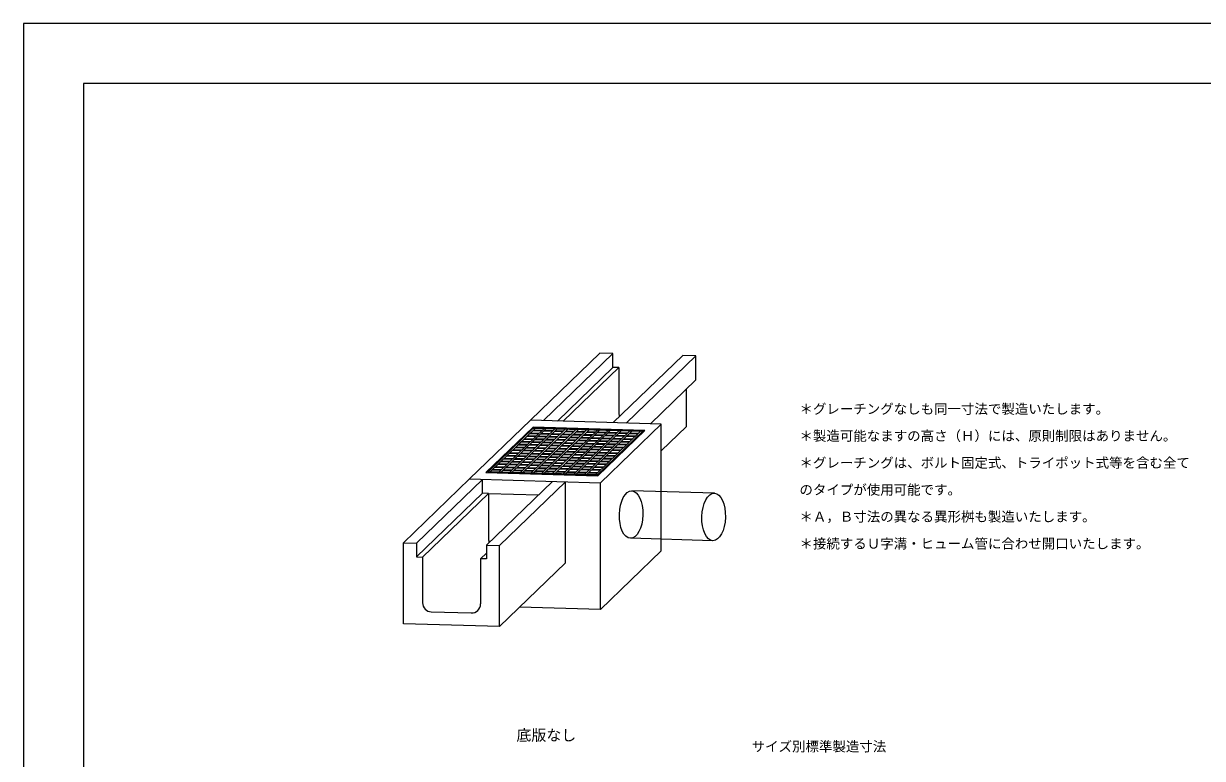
# Model space of a CAD drawing. Units: millimetres, scale not verified. Extents: x -4200 to 4200, y -2970 to 2970.
# Drawn here: x -4200 to -259, y 515 to 2970 of the extents above; entities that cross this region are included whole.
import ezdxf
from ezdxf.enums import TextEntityAlignment as Align

# ---------------------------------------------------------------- set-up
doc = ezdxf.new("R2010")
doc.units = ezdxf.units.MM
doc.header["$LTSCALE"] = 10
for name, color, linetype, lineweight in [('0-1_Defpoints', 5, 'Continuous', 25), ('0-2_HATCH', 6, 'Continuous', 25), ('0-4_OUTLINE', 3, 'Continuous', 25), ('0-5_TXT', 7, 'Continuous', 25), ('0-6_WAKU', 3, 'Continuous', 13)]:
    doc.layers.add(name, color=color, linetype=linetype, lineweight=lineweight)
doc.styles.add('ＭＳ ゴシック', font='')
doc.styles.get('ＭＳ ゴシック').set_extended_font_data('MS Gothic')

msp = doc.modelspace()

# ---------------------------------------------------------------- linework, layer by layer
at = {"layer": '0-1_Defpoints'}
msp.add_lwpolyline([(-4200, -2970), (4200, -2970), (4200, 2970), (-4200, 2970)], close=True, dxfattribs=at)
at = {"layer": '0-2_HATCH'}
for p, q in [((-2708.87, 1448.32), (-2505.55, 1644.54)), ((-2654.27, 1469.45), (-2496.65, 1621.57)), ((-2648.36, 1471.43), (-2495.06, 1619.38)), ((-2638.71, 1473.3), (-2489.73, 1617.08)), ((-2610.34, 1472.48), (-2461.36, 1616.26)), ((-2602.85, 1472.26), (-2453.86, 1616.05)), ((-2068.43, 1631.93), (-2505.55, 1644.54)), ((-2131.1, 1606.73), (-2497.22, 1617.3)), ((-2123.03, 1610.79), (-2496.65, 1621.57)), ((-2128.94, 1608.81), (-2495.06, 1619.38)), ((-2271.75, 1435.7), (-2068.43, 1631.93)), ((-2068.43, 1207.98), (-2068.43, 1631.93)), ((-2574.48, 1471.44), (-2425.5, 1615.23)), ((-2566.98, 1471.23), (-2418, 1615.01)), ((-2538.62, 1470.41), (-2389.63, 1614.19)), ((-2531.12, 1470.19), (-2382.14, 1613.98)), ((-2526.43, 1581.66), (-2498.07, 1580.84)), ((-2524.27, 1583.74), (-2495.91, 1582.92)), ((-2516.72, 1591.03), (-2488.35, 1590.22)), ((-2514.56, 1593.12), (-2486.19, 1592.3)), ((-2507, 1600.41), (-2478.63, 1599.59)), ((-2504.84, 1602.49), (-2476.48, 1601.68)), ((-2502.75, 1469.37), (-2353.77, 1613.16)), ((-2497.28, 1609.79), (-2468.92, 1608.97)), ((-2495.26, 1469.16), (-2346.27, 1612.94)), ((-2495.13, 1611.87), (-2466.76, 1611.05)), ((-2490.57, 1580.62), (-2462.2, 1579.8)), ((-2488.41, 1582.7), (-2460.04, 1581.89)), ((-2480.85, 1590), (-2452.49, 1589.18)), ((-2478.69, 1592.08), (-2450.33, 1591.26)), ((-2471.14, 1599.38), (-2442.77, 1598.56)), ((-2468.98, 1601.46), (-2440.61, 1600.64)), ((-2466.89, 1468.34), (-2317.91, 1612.12)), ((-2461.42, 1608.75), (-2433.05, 1607.93)), ((-2459.39, 1468.12), (-2310.41, 1611.91)), ((-2459.26, 1610.84), (-2430.9, 1610.02)), ((-2454.71, 1579.59), (-2426.34, 1578.77)), ((-2452.55, 1581.67), (-2424.18, 1580.85)), ((-2444.99, 1588.96), (-2416.62, 1588.15)), ((-2442.83, 1591.05), (-2414.47, 1590.23)), ((-2435.27, 1598.34), (-2406.91, 1597.52)), ((-2433.12, 1600.42), (-2404.75, 1599.61)), ((-2431.03, 1467.3), (-2282.05, 1611.09)), ((-2425.56, 1607.72), (-2397.19, 1606.9)), ((-2423.53, 1467.09), (-2274.55, 1610.87)), ((-2423.4, 1609.8), (-2395.03, 1608.98)), ((-2418.84, 1578.55), (-2390.48, 1577.73)), ((-2416.68, 1580.63), (-2388.32, 1579.82)), ((-2409.13, 1587.93), (-2380.76, 1587.11)), ((-2406.97, 1590.01), (-2378.6, 1589.19)), ((-2399.41, 1597.31), (-2371.05, 1596.49)), ((-2397.25, 1599.39), (-2368.89, 1598.57)), ((-2395.16, 1466.27), (-2246.18, 1610.05)), ((-2389.7, 1606.68), (-2361.33, 1605.86)), ((-2387.67, 1466.05), (-2238.69, 1609.84)), ((-2387.54, 1608.77), (-2359.17, 1607.95)), ((-2382.98, 1577.52), (-2354.61, 1576.7)), ((-2380.82, 1579.6), (-2352.46, 1578.78)), ((-2373.26, 1586.89), (-2344.9, 1586.08)), ((-2371.11, 1588.98), (-2342.74, 1588.16)), ((-2363.55, 1596.27), (-2335.18, 1595.45)), ((-2361.39, 1598.35), (-2333.02, 1597.54)), ((-2359.3, 1465.23), (-2210.32, 1609.02)), ((-2353.83, 1605.65), (-2325.47, 1604.83)), ((-2351.8, 1465.02), (-2202.82, 1608.8)), ((-2351.67, 1607.73), (-2323.31, 1606.91)), ((-2347.12, 1576.48), (-2318.75, 1575.66)), ((-2344.96, 1578.56), (-2316.59, 1577.75)), ((-2337.4, 1585.86), (-2309.04, 1585.04)), ((-2335.24, 1587.94), (-2306.88, 1587.12)), ((-2327.69, 1595.24), (-2299.32, 1594.42)), ((-2325.53, 1597.32), (-2297.16, 1596.5)), ((-2323.44, 1464.2), (-2174.46, 1607.98)), ((-2317.97, 1604.61), (-2289.6, 1603.79)), ((-2315.94, 1463.98), (-2166.96, 1607.77)), ((-2315.81, 1606.7), (-2287.44, 1605.88)), ((-2309.1, 1577.53), (-2280.73, 1576.71)), ((-2301.54, 1584.82), (-2273.17, 1584)), ((-2299.38, 1586.91), (-2271.01, 1586.09)), ((-2291.82, 1594.2), (-2263.46, 1593.38)), ((-2289.66, 1596.28), (-2261.3, 1595.47)), ((-2138.59, 1606.95), (-2287.58, 1463.16)), ((-2282.24, 1460.86), (-2128.94, 1608.81)), ((-2282.11, 1603.58), (-2253.74, 1602.76)), ((-2280.65, 1458.67), (-2123.03, 1610.79)), ((-2279.95, 1605.66), (-2251.58, 1604.84)), ((-2273.23, 1576.49), (-2244.87, 1575.68)), ((-2265.68, 1583.79), (-2237.31, 1582.97)), ((-2263.52, 1585.87), (-2235.15, 1585.05)), ((-2255.96, 1593.17), (-2227.59, 1592.35)), ((-2253.8, 1595.25), (-2225.43, 1594.43)), ((-2246.24, 1602.54), (-2217.88, 1601.72)), ((-2244.08, 1604.63), (-2215.72, 1603.81)), ((-2229.81, 1582.75), (-2201.45, 1581.93)), ((-2227.65, 1584.84), (-2199.29, 1584.02)), ((-2220.1, 1592.13), (-2191.73, 1591.31)), ((-2217.94, 1594.21), (-2189.57, 1593.4)), ((-2210.38, 1601.51), (-2182.01, 1600.69)), ((-2208.22, 1603.59), (-2179.86, 1602.77)), ((-2193.95, 1581.72), (-2165.58, 1580.9)), ((-2191.79, 1583.8), (-2163.42, 1582.98)), ((-2184.23, 1591.1), (-2155.87, 1590.28)), ((-2182.07, 1593.18), (-2153.71, 1592.36)), ((-2174.52, 1600.47), (-2146.15, 1599.65)), ((-2172.36, 1602.56), (-2143.99, 1601.74)), ((-2128.94, 1608.81), (-2128.94, 1605.09)), ((-2572.85, 1536.85), (-2544.49, 1536.04)), ((-2565.3, 1544.15), (-2536.93, 1543.33)), ((-2563.14, 1546.23), (-2534.77, 1545.41)), ((-2555.58, 1553.52), (-2527.21, 1552.71)), ((-2553.42, 1555.61), (-2525.06, 1554.79)), ((-2545.86, 1562.9), (-2517.5, 1562.08)), ((-2543.71, 1564.99), (-2515.34, 1564.17)), ((-2536.15, 1572.28), (-2507.78, 1571.46)), ((-2533.99, 1574.36), (-2505.62, 1573.54)), ((-2529.43, 1543.11), (-2501.07, 1542.29)), ((-2527.28, 1545.2), (-2498.91, 1544.38)), ((-2519.72, 1552.49), (-2491.35, 1551.67)), ((-2517.56, 1554.57), (-2489.19, 1553.75)), ((-2510, 1561.87), (-2481.64, 1561.05)), ((-2507.84, 1563.95), (-2479.48, 1563.13)), ((-2500.29, 1571.24), (-2471.92, 1570.43)), ((-2498.13, 1573.33), (-2469.76, 1572.51)), ((-2493.57, 1542.08), (-2465.2, 1541.26)), ((-2491.41, 1544.16), (-2463.05, 1543.34)), ((-2483.85, 1551.45), (-2455.49, 1550.64)), ((-2481.7, 1553.54), (-2453.33, 1552.72)), ((-2474.14, 1560.83), (-2445.77, 1560.01)), ((-2471.98, 1562.92), (-2443.61, 1562.1)), ((-2464.42, 1570.21), (-2436.06, 1569.39)), ((-2462.26, 1572.29), (-2433.9, 1571.47)), ((-2457.71, 1541.04), (-2429.34, 1540.22)), ((-2455.55, 1543.13), (-2427.18, 1542.31)), ((-2447.99, 1550.42), (-2419.63, 1549.6)), ((-2445.83, 1552.5), (-2417.47, 1551.68)), ((-2438.28, 1559.8), (-2409.91, 1558.98)), ((-2436.12, 1561.88), (-2407.75, 1561.06)), ((-2428.56, 1569.17), (-2400.19, 1568.36)), ((-2426.4, 1571.26), (-2398.03, 1570.44)), ((-2421.85, 1540.01), (-2393.48, 1539.19)), ((-2419.69, 1542.09), (-2391.32, 1541.27)), ((-2412.13, 1549.38), (-2383.76, 1548.57)), ((-2409.97, 1551.47), (-2381.6, 1550.65)), ((-2402.41, 1558.76), (-2374.05, 1557.94)), ((-2400.25, 1560.85), (-2371.89, 1560.03)), ((-2392.7, 1568.14), (-2364.33, 1567.32)), ((-2390.54, 1570.22), (-2362.17, 1569.4)), ((-2385.98, 1538.97), (-2357.62, 1538.15)), ((-2383.82, 1541.06), (-2355.46, 1540.24)), ((-2376.27, 1548.35), (-2347.9, 1547.53)), ((-2374.11, 1550.43), (-2345.74, 1549.61)), ((-2366.55, 1557.73), (-2338.18, 1556.91)), ((-2364.39, 1559.81), (-2336.02, 1558.99)), ((-2356.83, 1567.1), (-2328.47, 1566.29)), ((-2354.67, 1569.19), (-2326.31, 1568.37)), ((-2350.12, 1537.94), (-2321.75, 1537.12)), ((-2347.96, 1540.02), (-2319.59, 1539.2)), ((-2340.4, 1547.31), (-2312.04, 1546.5)), ((-2338.24, 1549.4), (-2309.88, 1548.58)), ((-2330.69, 1556.69), (-2302.32, 1555.87)), ((-2328.53, 1558.78), (-2300.16, 1557.96)), ((-2320.97, 1566.07), (-2292.6, 1565.25)), ((-2318.81, 1568.15), (-2290.45, 1567.33)), ((-2314.26, 1536.9), (-2285.89, 1536.08)), ((-2312.1, 1538.99), (-2283.73, 1538.17)), ((-2311.25, 1575.45), (-2282.89, 1574.63)), ((-2304.54, 1546.28), (-2276.17, 1545.46)), ((-2302.38, 1548.36), (-2274.01, 1547.54)), ((-2294.82, 1555.66), (-2266.46, 1554.84)), ((-2292.66, 1557.74), (-2264.3, 1556.92)), ((-2285.11, 1565.03), (-2256.74, 1564.22)), ((-2282.95, 1567.12), (-2254.58, 1566.3)), ((-2276.23, 1537.95), (-2247.87, 1537.13)), ((-2275.39, 1574.41), (-2247.03, 1573.59)), ((-2268.68, 1545.24), (-2240.31, 1544.43)), ((-2266.52, 1547.33), (-2238.15, 1546.51)), ((-2258.96, 1554.62), (-2230.59, 1553.8)), ((-2256.8, 1556.71), (-2228.44, 1555.89)), ((-2249.24, 1564), (-2220.88, 1563.18)), ((-2247.09, 1566.08), (-2218.72, 1565.26)), ((-2240.37, 1536.92), (-2212, 1536.1)), ((-2239.53, 1573.38), (-2211.16, 1572.56)), ((-2237.37, 1575.46), (-2209, 1574.64)), ((-2232.81, 1544.21), (-2204.45, 1543.39)), ((-2230.65, 1546.29), (-2202.29, 1545.47)), ((-2223.1, 1553.59), (-2194.73, 1552.77)), ((-2220.94, 1555.67), (-2192.57, 1554.85)), ((-2213.38, 1562.96), (-2185.01, 1562.14)), ((-2211.22, 1565.05), (-2182.86, 1564.23)), ((-2203.67, 1572.34), (-2175.3, 1571.52)), ((-2201.51, 1574.42), (-2173.14, 1573.61)), ((-2611.72, 1499.34), (-2583.35, 1498.53)), ((-2604.16, 1506.64), (-2575.79, 1505.82)), ((-2602, 1508.72), (-2573.64, 1507.9)), ((-2594.45, 1516.02), (-2566.08, 1515.2)), ((-2592.29, 1518.1), (-2563.92, 1517.28)), ((-2584.73, 1525.39), (-2556.36, 1524.57)), ((-2582.57, 1527.48), (-2554.2, 1526.66)), ((-2575.86, 1498.31), (-2547.49, 1497.49)), ((-2575.01, 1534.77), (-2546.65, 1533.95)), ((-2568.3, 1505.6), (-2539.93, 1504.78)), ((-2566.14, 1507.69), (-2537.77, 1506.87)), ((-2558.58, 1514.98), (-2530.22, 1514.16)), ((-2556.42, 1517.06), (-2528.06, 1516.25)), ((-2548.87, 1524.36), (-2520.5, 1523.54)), ((-2546.71, 1526.44), (-2518.34, 1525.62)), ((-2539.15, 1533.74), (-2510.78, 1532.92)), ((-2536.99, 1535.82), (-2508.63, 1535)), ((-2532.44, 1504.57), (-2504.07, 1503.75)), ((-2530.28, 1506.65), (-2501.91, 1505.83)), ((-2522.72, 1513.95), (-2494.35, 1513.13)), ((-2520.56, 1516.03), (-2492.19, 1515.21)), ((-2513, 1523.32), (-2484.64, 1522.5)), ((-2510.84, 1525.41), (-2482.48, 1524.59)), ((-2503.29, 1532.7), (-2474.92, 1531.88)), ((-2501.13, 1534.78), (-2472.76, 1533.96)), ((-2496.57, 1503.53), (-2468.21, 1502.71)), ((-2494.41, 1505.62), (-2466.05, 1504.8)), ((-2486.86, 1512.91), (-2458.49, 1512.09)), ((-2484.7, 1514.99), (-2456.33, 1514.17)), ((-2477.14, 1522.29), (-2448.77, 1521.47)), ((-2474.98, 1524.37), (-2446.62, 1523.55)), ((-2467.42, 1531.67), (-2439.06, 1530.85)), ((-2465.27, 1533.75), (-2436.9, 1532.93)), ((-2460.71, 1502.5), (-2432.34, 1501.68)), ((-2458.55, 1504.58), (-2430.18, 1503.76)), ((-2450.99, 1511.87), (-2422.63, 1511.06)), ((-2448.83, 1513.96), (-2420.47, 1513.14)), ((-2441.28, 1521.25), (-2412.91, 1520.43)), ((-2439.12, 1523.34), (-2410.75, 1522.52)), ((-2431.56, 1530.63), (-2403.19, 1529.81)), ((-2429.4, 1532.71), (-2401.04, 1531.89)), ((-2424.85, 1501.46), (-2396.48, 1500.64)), ((-2422.69, 1503.55), (-2394.32, 1502.73)), ((-2415.13, 1510.84), (-2386.76, 1510.02)), ((-2412.97, 1512.92), (-2384.61, 1512.11)), ((-2405.41, 1520.22), (-2377.05, 1519.4)), ((-2403.26, 1522.3), (-2374.89, 1521.48)), ((-2395.7, 1529.59), (-2367.33, 1528.78)), ((-2393.54, 1531.68), (-2365.17, 1530.86)), ((-2388.98, 1500.43), (-2360.62, 1499.61)), ((-2386.82, 1502.51), (-2358.46, 1501.69)), ((-2379.27, 1509.81), (-2350.9, 1508.99)), ((-2377.11, 1511.89), (-2348.74, 1511.07)), ((-2369.55, 1519.18), (-2341.18, 1518.36)), ((-2367.39, 1521.27), (-2339.03, 1520.45)), ((-2359.84, 1528.56), (-2331.47, 1527.74)), ((-2357.68, 1530.64), (-2329.31, 1529.82)), ((-2353.12, 1499.39), (-2324.75, 1498.57)), ((-2350.96, 1501.48), (-2322.6, 1500.66)), ((-2343.4, 1508.77), (-2315.04, 1507.95)), ((-2341.25, 1510.85), (-2312.88, 1510.04)), ((-2333.69, 1518.15), (-2305.32, 1517.33)), ((-2331.53, 1520.23), (-2303.16, 1519.41)), ((-2323.97, 1527.52), (-2295.61, 1526.71)), ((-2321.81, 1529.61), (-2293.45, 1528.79)), ((-2317.26, 1498.36), (-2288.89, 1497.54)), ((-2315.1, 1500.44), (-2286.73, 1499.62)), ((-2307.54, 1507.74), (-2279.17, 1506.92)), ((-2305.38, 1509.82), (-2277.02, 1509)), ((-2297.83, 1517.11), (-2269.46, 1516.29)), ((-2295.67, 1519.2), (-2267.3, 1518.38)), ((-2288.11, 1526.49), (-2259.74, 1525.67)), ((-2285.95, 1528.57), (-2257.58, 1527.75)), ((-2279.24, 1499.41), (-2250.87, 1498.59)), ((-2278.39, 1535.87), (-2250.03, 1535.05)), ((-2271.68, 1506.7), (-2243.31, 1505.88)), ((-2269.52, 1508.78), (-2241.15, 1507.96)), ((-2261.96, 1516.08), (-2233.6, 1515.26)), ((-2259.8, 1518.16), (-2231.44, 1517.34)), ((-2252.25, 1525.45), (-2223.88, 1524.64)), ((-2250.09, 1527.54), (-2221.72, 1526.72)), ((-2242.53, 1534.83), (-2214.16, 1534.01)), ((-2654.27, 1469.45), (-2280.65, 1458.67)), ((-2648.36, 1471.43), (-2282.24, 1460.86)), ((-2648.36, 1471.43), (-2648.36, 1469.28)), ((-2646.21, 1473.51), (-2280.08, 1462.94)), ((-2633.31, 1478.51), (-2604.94, 1477.69)), ((-2631.15, 1480.59), (-2602.78, 1479.77)), ((-2623.59, 1487.88), (-2595.23, 1487.07)), ((-2621.43, 1489.97), (-2593.07, 1489.15)), ((-2613.88, 1497.26), (-2585.51, 1496.44)), ((-2597.45, 1477.47), (-2569.08, 1476.65)), ((-2595.29, 1479.55), (-2566.92, 1478.74)), ((-2587.73, 1486.85), (-2559.36, 1486.03)), ((-2585.57, 1488.93), (-2557.21, 1488.11)), ((-2578.01, 1496.23), (-2549.65, 1495.41)), ((-2561.58, 1476.44), (-2533.22, 1475.62)), ((-2559.42, 1478.52), (-2531.06, 1477.7)), ((-2551.87, 1485.81), (-2523.5, 1484.99)), ((-2549.71, 1487.9), (-2521.34, 1487.08)), ((-2542.15, 1495.19), (-2513.79, 1494.37)), ((-2539.99, 1497.27), (-2511.63, 1496.46)), ((-2525.72, 1475.4), (-2497.35, 1474.58)), ((-2523.56, 1477.48), (-2495.2, 1476.67)), ((-2516, 1484.78), (-2487.64, 1483.96)), ((-2513.85, 1486.86), (-2485.48, 1486.04)), ((-2506.29, 1494.16), (-2477.92, 1493.34)), ((-2504.13, 1496.24), (-2475.76, 1495.42)), ((-2489.86, 1474.37), (-2461.49, 1473.55)), ((-2487.7, 1476.45), (-2459.33, 1475.63)), ((-2480.14, 1483.74), (-2451.78, 1482.92)), ((-2477.98, 1485.83), (-2449.62, 1485.01)), ((-2470.43, 1493.12), (-2442.06, 1492.3)), ((-2468.27, 1495.2), (-2439.9, 1494.39)), ((-2453.99, 1473.33), (-2425.63, 1472.51)), ((-2451.84, 1475.41), (-2423.47, 1474.6)), ((-2444.28, 1482.71), (-2415.91, 1481.89)), ((-2442.12, 1484.79), (-2413.75, 1483.97)), ((-2434.56, 1492.09), (-2406.2, 1491.27)), ((-2432.4, 1494.17), (-2404.04, 1493.35)), ((-2418.13, 1472.3), (-2389.77, 1471.48)), ((-2415.97, 1474.38), (-2387.61, 1473.56)), ((-2408.42, 1481.67), (-2380.05, 1480.85)), ((-2406.26, 1483.76), (-2377.89, 1482.94)), ((-2398.7, 1491.05), (-2370.33, 1490.23)), ((-2396.54, 1493.13), (-2368.17, 1492.32)), ((-2382.27, 1471.26), (-2353.9, 1470.44)), ((-2380.11, 1473.34), (-2351.74, 1472.53)), ((-2372.55, 1480.64), (-2344.19, 1479.82)), ((-2370.39, 1482.72), (-2342.03, 1481.9)), ((-2362.84, 1490.02), (-2334.47, 1489.2)), ((-2360.68, 1492.1), (-2332.31, 1491.28)), ((-2346.41, 1470.23), (-2318.04, 1469.41)), ((-2344.25, 1472.31), (-2315.88, 1471.49)), ((-2336.69, 1479.6), (-2308.32, 1478.78)), ((-2334.53, 1481.69), (-2306.16, 1480.87)), ((-2326.97, 1488.98), (-2298.61, 1488.16)), ((-2324.81, 1491.06), (-2296.45, 1490.24)), ((-2310.54, 1469.19), (-2282.18, 1468.37)), ((-2308.38, 1471.27), (-2280.02, 1470.46)), ((-2300.83, 1478.57), (-2272.46, 1477.75)), ((-2298.67, 1480.65), (-2270.3, 1479.83)), ((-2291.11, 1487.95), (-2262.74, 1487.13)), ((-2288.95, 1490.03), (-2260.58, 1489.21)), ((-2282.24, 1460.86), (-2282.24, 1458.72)), ((-2281.39, 1497.32), (-2253.03, 1496.5)), ((-2708.87, 1448.32), (-2271.75, 1435.7)), ((-2271.75, 1011.75), (-2271.75, 1435.7)), ((-2645.67, 1400.26), (-2478.47, 1395.44)), ((-1890.97, 1400.8), (-2166.86, 1408.76)), ((-1895.55, 1242.03), (-2171.44, 1249.99)), ((-2068.43, 1207.98), (-2271.75, 1011.75)), ((-2271.75, 1011.75), (-2542.46, 1019.57))]:
    msp.add_line(p, q, dxfattribs=at)
for centre in [(-2169.15, 1329.38), (-1893.26, 1321.41)]:
    msp.add_ellipse(centre, major_axis=(2.29, 79.38), ratio=0.495501, dxfattribs=at)
at = {"layer": '0-4_OUTLINE'}
for p, q in [((-2273.32, 1868.68), (-2505.55, 1644.54)), ((-2229.88, 1867.42), (-2462.11, 1643.29)), ((-2229.88, 1867.42), (-2273.32, 1868.68)), ((-2229.88, 1821.19), (-2229.88, 1867.42)), ((-1996.41, 1860.69), (-2228.64, 1636.55)), ((-1952.97, 1859.43), (-2185.2, 1635.3)), ((-1952.97, 1859.43), (-1996.41, 1860.69)), ((-1952.97, 1779.61), (-1952.97, 1859.43)), ((-2229.88, 1821.19), (-2415.6, 1641.95)), ((-2210.12, 1820.62), (-2395.84, 1641.38)), ((-2210.12, 1820.62), (-2229.88, 1821.19)), ((-2210.12, 1820.62), (-2210.12, 1667.84)), ((-1952.97, 1779.61), (-2104.9, 1632.98)), ((-1984.33, 1623.63), (-1984.33, 1749.35)), ((-1984.33, 1623.63), (-2068.43, 1542.46)), ((-2929.58, 1235.3), (-2708.87, 1448.32)), ((-2886.14, 1234.05), (-2665.43, 1447.06)), ((-2665.43, 1400.83), (-2665.43, 1447.06)), ((-2652.67, 1227.31), (-2431.96, 1440.32)), ((-2609.23, 1226.05), (-2388.52, 1439.07)), ((-2388.52, 1168.14), (-2388.52, 1439.07)), ((-2886.14, 1187.81), (-2665.43, 1400.83)), ((-2866.38, 1187.24), (-2645.67, 1400.26)), ((-2645.67, 1400.26), (-2665.43, 1400.83)), ((-2645.67, 1400.26), (-2645.67, 1247.48)), ((-2929.58, 1235.3), (-2886.14, 1234.05)), ((-2929.58, 964.37), (-2929.58, 1235.3)), ((-2886.14, 1234.05), (-2886.14, 1187.81)), ((-2652.67, 1227.31), (-2609.23, 1226.05)), ((-2652.67, 1227.31), (-2652.67, 1181.08)), ((-2609.23, 955.13), (-2609.23, 1226.05)), ((-2886.14, 1187.81), (-2866.38, 1187.24)), ((-2866.38, 1187.24), (-2866.38, 1034.46)), ((-2672.43, 1181.65), (-2652.67, 1200.72)), ((-2672.43, 1181.65), (-2672.43, 1030.59)), ((-2652.67, 1181.08), (-2672.43, 1181.65)), ((-2609.23, 955.13), (-2388.52, 1168.14)), ((-2837.24, 1004.47), (-2703.3, 1000.61)), ((-2609.23, 955.13), (-2929.58, 964.37))]:
    msp.add_line(p, q, dxfattribs=at)
for centre, start, end in [((-2180.12, 1667.84), 180, 202.0972), ((-2615.67, 1247.48), 180, 202.0972), ((-2836.38, 1034.46), 180, 268.34676), ((-2702.43, 1030.59), 268.34676, 0)]:
    msp.add_arc(centre, 30, start, end, dxfattribs=at)
at = {"layer": '0-6_WAKU'}
msp.add_lwpolyline([(-4000, -2770), (4000, -2770), (4000, 2770), (-4000, 2770)], close=True, dxfattribs=at)

# ---------------------------------------------------------------- texts
at = {"layer": '0-5_TXT', "style": 'ＭＳ ゴシック'}
for s, height, p in [('＊グレーチングなしも同一寸法で製造いたします。', 32.99, (-1606.42, 1655.98)), ('＊製造可能なますの高さ（Ｈ）には、原則制限はありません。', 32.99, (-1606.42, 1565.98)), ('＊グレーチングは、ボルト固定式、トライポット式等を含む全て', 32.99, (-1606.42, 1475.98)), ('のタイプが使用可能です。', 32.99, (-1606.42, 1385.98)), ('＊Ａ，Ｂ寸法の異なる異形桝も製造いたします。', 32.99, (-1606.42, 1295.98)), ('＊接続するＵ字溝・ヒューム管に合わせ開口いたします。', 32.99, (-1606.42, 1205.98)), ('底版なし', 36.66, (-2552.5, 562.78)), ('サイズ別標準製造寸法', 32.99, (-1766.15, 528.06))]:
    msp.add_text(s, height=height, dxfattribs=at).set_placement(p, align=Align.BOTTOM_LEFT)

doc.saveas('drawing.dxf')
